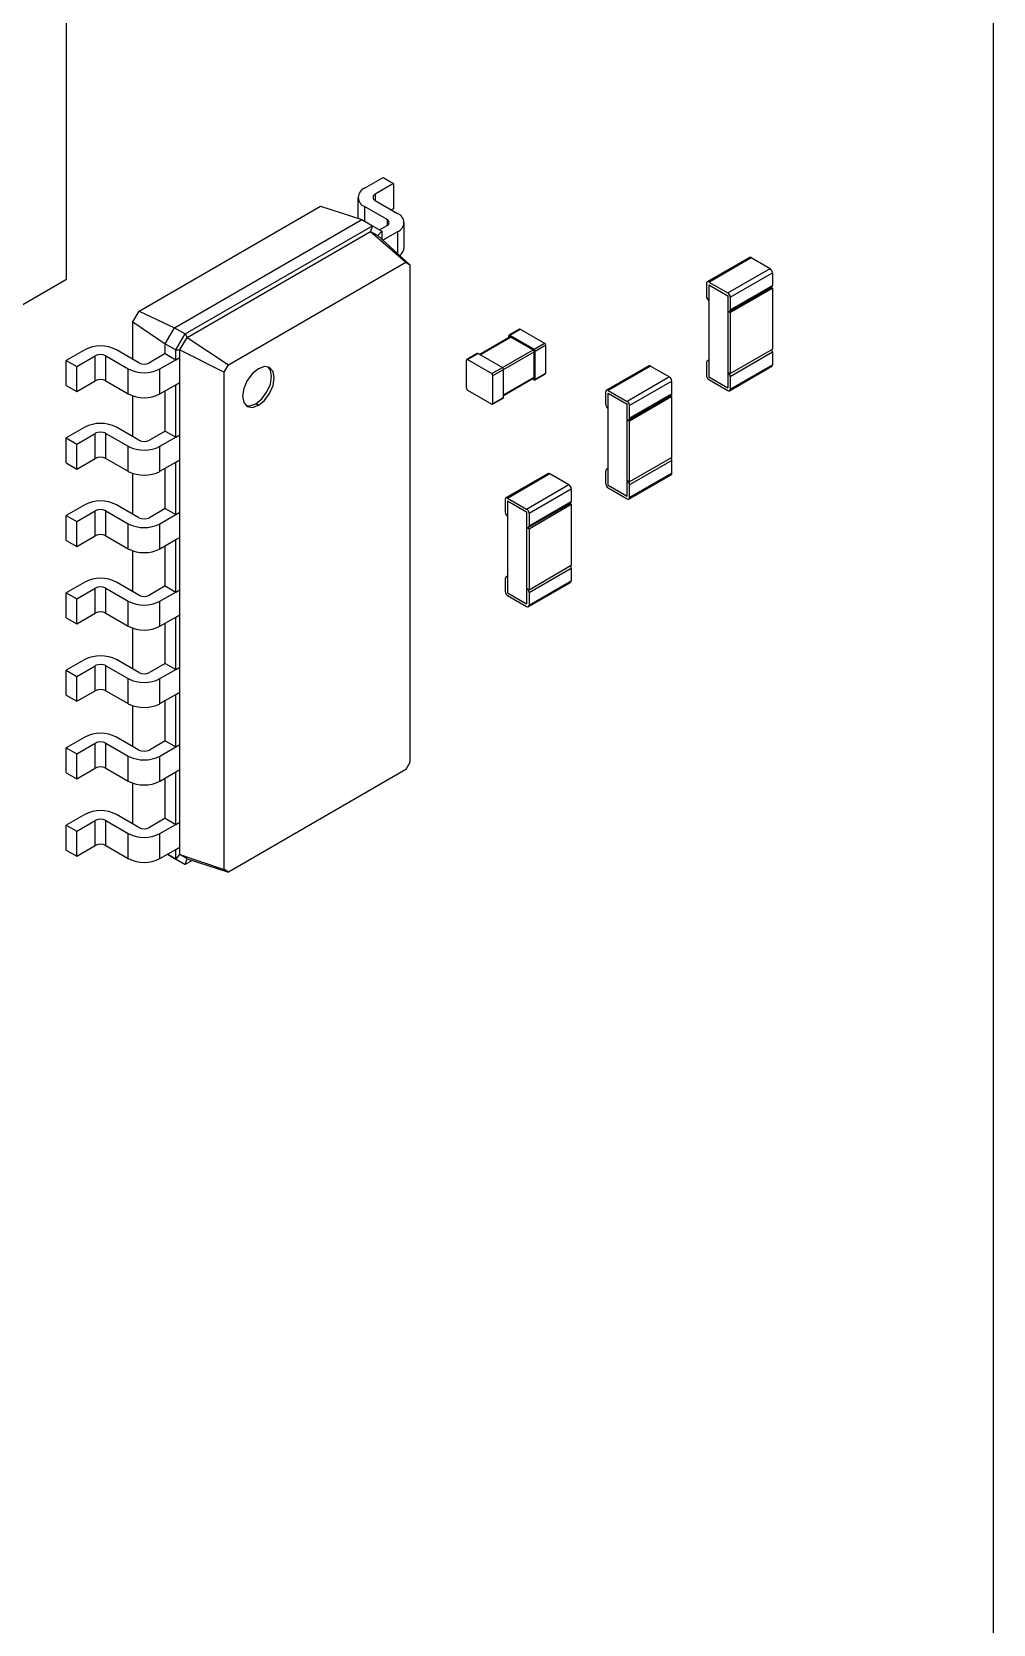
# Model space of a CAD drawing. Extents: x 340 to 677, y 434 to 562.
# Drawn here: x 356.82 to 369.69, y 510.65 to 531.97 of the extents above; entities that cross this region are included whole.
import ezdxf

# ---------------------------------------------------------------- set-up
doc = ezdxf.new("R2010")
doc.units = 0
doc.layers.get('0').update_dxf_attribs({"linetype": 'CONTINUOUS'})

msp = doc.modelspace()

# ---------------------------------------------------------------- linework, layer by layer
at = {"color": 7, "linetype": 'CONTINUOUS'}
for p, q in [((369.692, 550.687), (369.692, 491.578)), ((357.283, 528.663), (357.283, 538.053)), ((361.274, 529.88), (361.522, 530.023)), ((361.663, 529.942), (361.416, 529.799)), ((361.522, 530.023), (361.663, 529.942)), ((361.663, 529.942), (361.663, 529.607)), ((358.257, 528.236), (360.686, 529.639)), ((360.686, 529.639), (361.239, 529.46)), ((361.186, 529.758), (361.186, 529.477)), ((361.416, 529.799), (361.416, 529.717)), ((361.416, 529.717), (361.716, 529.544)), ((358.729, 528.011), (361.239, 529.46)), ((361.239, 529.46), (361.38, 529.378)), ((361.575, 529.462), (361.274, 529.635)), ((361.274, 529.635), (361.274, 529.44)), ((361.575, 529.462), (361.575, 529.38)), ((361.663, 529.607), (361.635, 529.591)), ((358.87, 527.929), (361.38, 529.378)), ((358.897, 527.883), (361.354, 529.302)), ((361.38, 529.378), (361.354, 529.302)), ((361.354, 529.302), (361.826, 528.889)), ((361.354, 529.302), (361.451, 529.246)), ((361.38, 529.378), (361.504, 529.307)), ((361.504, 529.307), (361.451, 529.246)), ((361.451, 529.246), (361.882, 528.856)), ((361.476, 529.323), (361.575, 529.38)), ((361.504, 529.307), (361.504, 529.198)), ((361.716, 529.299), (361.518, 529.185)), ((361.716, 529.299), (361.716, 529.006)), ((361.804, 529.086), (361.804, 529.421)), ((359.45, 527.517), (361.826, 528.889)), ((361.826, 528.889), (361.882, 528.856)), ((361.882, 528.856), (361.882, 522.193)), ((366.428, 528.954), (365.862, 528.627)), ((365.884, 528.625), (366.45, 528.951)), ((366.139, 528.478), (366.705, 528.804)), ((366.45, 528.951), (366.705, 528.804)), ((347.984, 523.295), (357.283, 528.663)), ((365.853, 528.606), (365.853, 528.435)), ((365.884, 528.625), (366.139, 528.478)), ((365.884, 528.588), (366.139, 528.441)), ((365.884, 528.588), (365.884, 528.38)), ((366.171, 528.423), (366.737, 528.749)), ((366.171, 528.251), (366.737, 528.578)), ((366.737, 528.749), (366.737, 528.578)), ((365.884, 528.38), (365.884, 527.563)), ((366.139, 528.441), (366.139, 528.233)), ((366.162, 528.231), (366.727, 528.557)), ((366.171, 528.215), (366.737, 528.541)), ((366.171, 528.423), (366.171, 528.251)), ((366.718, 528.552), (366.737, 528.541)), ((366.737, 528.541), (366.737, 527.725)), ((358.173, 528.092), (358.257, 528.236)), ((358.257, 528.236), (358.729, 528.011)), ((366.139, 528.233), (366.139, 527.416)), ((366.139, 528.233), (366.171, 528.215)), ((366.171, 528.215), (366.171, 527.398)), ((358.173, 528.092), (358.605, 527.797)), ((358.173, 527.588), (358.173, 528.092)), ((358.605, 527.797), (358.729, 528.011)), ((358.729, 528.011), (358.87, 527.929)), ((363.35, 527.995), (363.209, 527.913)), ((363.219, 527.912), (363.36, 527.994)), ((363.36, 527.994), (363.685, 527.806)), ((358.605, 527.797), (358.746, 527.715)), ((358.605, 527.666), (358.605, 527.797)), ((358.746, 527.715), (358.87, 527.929)), ((358.799, 527.715), (358.897, 527.883)), ((358.87, 527.929), (358.897, 527.883)), ((358.897, 527.883), (359.45, 527.517)), ((363.223, 527.889), (362.817, 527.654)), ((362.823, 527.651), (363.233, 527.888)), ((363.205, 527.878), (363.205, 527.904)), ((363.219, 527.912), (363.544, 527.725)), ((363.233, 527.888), (363.53, 527.716)), ((363.544, 527.725), (363.685, 527.806)), ((363.558, 527.7), (363.7, 527.782)), ((363.7, 527.406), (363.7, 527.782)), ((366.171, 527.398), (366.737, 527.725)), ((357.526, 527.717), (357.279, 527.574)), ((357.279, 527.574), (357.42, 527.492)), ((357.279, 527.239), (357.279, 527.574)), ((357.42, 527.492), (357.668, 527.635)), ((357.668, 527.301), (357.668, 527.635)), ((357.809, 527.635), (358.11, 527.462)), ((357.809, 527.301), (357.809, 527.635)), ((358.251, 527.543), (357.951, 527.717)), ((358.605, 527.666), (358.393, 527.543)), ((358.534, 527.462), (358.746, 527.584)), ((358.605, 527.666), (358.746, 527.584)), ((358.746, 527.715), (358.799, 527.715)), ((358.746, 527.584), (358.746, 527.715)), ((358.746, 527.584), (358.799, 527.615)), ((358.799, 527.715), (359.393, 527.419)), ((358.799, 527.615), (358.799, 527.715)), ((358.799, 527.28), (358.799, 527.615)), ((359.393, 527.419), (359.45, 527.517)), ((362.639, 527.202), (362.639, 527.578)), ((362.784, 527.668), (362.643, 527.587)), ((362.653, 527.586), (362.794, 527.667)), ((362.653, 527.586), (362.978, 527.398)), ((362.794, 527.667), (363.12, 527.48)), ((363.12, 527.48), (363.53, 527.716)), ((363.134, 527.455), (363.544, 527.692)), ((363.544, 527.349), (363.544, 527.692)), ((363.558, 527.324), (363.558, 527.7)), ((365.853, 527.545), (365.853, 527.373)), ((365.884, 527.579), (365.862, 527.566)), ((365.884, 527.563), (365.884, 527.355)), ((366.171, 527.361), (366.737, 527.688)), ((366.171, 527.19), (366.737, 527.516)), ((366.737, 527.688), (366.737, 527.516)), ((357.42, 527.158), (357.42, 527.492)), ((357.42, 527.158), (357.668, 527.301)), ((357.809, 527.301), (358.11, 527.127)), ((358.11, 527.127), (358.11, 527.462)), ((358.534, 527.127), (358.534, 527.462)), ((359.393, 520.756), (359.393, 527.419)), ((362.978, 527.398), (363.12, 527.48)), ((362.992, 527.374), (363.134, 527.455)), ((362.992, 526.998), (362.992, 527.374)), ((363.134, 527.08), (363.134, 527.455)), ((363.134, 527.112), (363.544, 527.349)), ((363.134, 527.105), (363.54, 527.34)), ((363.522, 527.329), (363.544, 527.316)), ((363.554, 527.315), (363.695, 527.397)), ((363.558, 527.324), (363.7, 527.406)), ((365.081, 527.502), (364.515, 527.176)), ((365.103, 527.5), (364.537, 527.174)), ((365.358, 527.353), (364.792, 527.027)), ((365.39, 527.298), (364.824, 526.971)), ((365.103, 527.5), (365.358, 527.353)), ((365.39, 527.127), (365.39, 527.298)), ((365.884, 527.355), (366.139, 527.208)), ((365.884, 527.318), (366.139, 527.171)), ((366.139, 527.416), (366.139, 527.208)), ((366.139, 527.416), (366.171, 527.398)), ((366.162, 527.169), (366.727, 527.496)), ((366.171, 527.361), (366.171, 527.19)), ((357.279, 527.239), (357.42, 527.158)), ((358.173, 526.551), (358.173, 527.099)), ((358.534, 527.127), (358.746, 527.249)), ((358.605, 526.629), (358.605, 527.168)), ((358.746, 527.249), (358.799, 527.28)), ((358.746, 526.547), (358.746, 527.249)), ((358.799, 526.578), (358.799, 527.28)), ((362.653, 527.178), (362.978, 526.99)), ((362.992, 526.998), (363.134, 527.08)), ((364.506, 526.984), (364.506, 527.155)), ((364.537, 527.174), (364.792, 527.027)), ((364.537, 527.137), (364.792, 526.99)), ((364.537, 526.929), (364.537, 527.137)), ((364.815, 526.779), (365.38, 527.106)), ((365.39, 527.127), (364.824, 526.8)), ((365.39, 527.09), (364.824, 526.763)), ((365.371, 527.101), (365.39, 527.09)), ((365.39, 526.273), (365.39, 527.09)), ((359.853, 526.974), (359.817, 526.994)), ((362.988, 526.989), (363.13, 527.07)), ((364.537, 526.112), (364.537, 526.929)), ((364.792, 526.782), (364.792, 526.99)), ((364.824, 526.8), (364.824, 526.971)), ((357.526, 526.68), (357.279, 526.537)), ((358.251, 526.506), (357.951, 526.68)), ((364.792, 525.965), (364.792, 526.782)), ((364.792, 526.782), (364.824, 526.763)), ((364.824, 525.947), (364.824, 526.763)), ((357.279, 526.537), (357.42, 526.455)), ((357.279, 526.202), (357.279, 526.537)), ((357.42, 526.455), (357.668, 526.598)), ((357.42, 526.121), (357.42, 526.455)), ((357.668, 526.263), (357.668, 526.598)), ((357.809, 526.598), (358.11, 526.425)), ((357.809, 526.263), (357.809, 526.598)), ((358.605, 526.629), (358.393, 526.506)), ((358.534, 526.425), (358.746, 526.547)), ((358.605, 526.629), (358.746, 526.547)), ((358.746, 526.547), (358.799, 526.578)), ((358.799, 526.243), (358.799, 526.578)), ((357.42, 526.121), (357.668, 526.263)), ((357.809, 526.263), (358.11, 526.09)), ((358.11, 526.09), (358.11, 526.425)), ((358.534, 526.09), (358.534, 526.425)), ((358.746, 526.212), (358.799, 526.243)), ((358.799, 525.541), (358.799, 526.243)), ((365.39, 526.273), (364.824, 525.947)), ((365.39, 526.237), (364.824, 525.91)), ((365.39, 526.065), (365.39, 526.237)), ((357.279, 526.202), (357.42, 526.121)), ((358.173, 525.514), (358.173, 526.062)), ((358.534, 526.09), (358.746, 526.212)), ((358.605, 525.592), (358.605, 526.131)), ((358.746, 525.51), (358.746, 526.212)), ((363.734, 526.061), (363.168, 525.734)), ((363.19, 525.732), (363.756, 526.059)), ((363.756, 526.059), (364.011, 525.912)), ((364.506, 525.922), (364.506, 526.094)), ((364.537, 526.127), (364.515, 526.114)), ((364.537, 525.904), (364.537, 526.112)), ((364.815, 525.718), (365.38, 526.044)), ((365.39, 526.065), (364.824, 525.738)), ((363.445, 525.585), (364.011, 525.912)), ((363.477, 525.53), (364.042, 525.857)), ((364.042, 525.857), (364.042, 525.685)), ((364.537, 525.904), (364.792, 525.757)), ((364.537, 525.867), (364.792, 525.72)), ((364.792, 525.757), (364.792, 525.965)), ((364.792, 525.965), (364.824, 525.947)), ((364.824, 525.738), (364.824, 525.91)), ((357.526, 525.643), (357.279, 525.5)), ((358.251, 525.469), (357.951, 525.643)), ((358.605, 525.592), (358.393, 525.469)), ((358.605, 525.592), (358.746, 525.51)), ((363.159, 525.714), (363.159, 525.542)), ((363.19, 525.732), (363.445, 525.585)), ((363.19, 525.695), (363.445, 525.549)), ((363.19, 525.695), (363.19, 525.487)), ((363.467, 525.338), (364.033, 525.665)), ((363.477, 525.359), (364.042, 525.685)), ((363.477, 525.322), (364.042, 525.648)), ((364.024, 525.659), (364.042, 525.648)), ((364.042, 525.648), (364.042, 524.832)), ((357.279, 525.5), (357.42, 525.418)), ((357.279, 525.165), (357.279, 525.5)), ((357.42, 525.418), (357.668, 525.561)), ((357.42, 525.084), (357.42, 525.418)), ((357.668, 525.226), (357.668, 525.561)), ((357.809, 525.561), (358.11, 525.388)), ((357.809, 525.226), (357.809, 525.561)), ((358.11, 525.053), (358.11, 525.388)), ((358.534, 525.388), (358.746, 525.51)), ((358.534, 525.053), (358.534, 525.388)), ((358.746, 525.51), (358.799, 525.541)), ((358.799, 525.206), (358.799, 525.541)), ((363.19, 525.487), (363.19, 524.671)), ((363.445, 525.549), (363.445, 525.34)), ((363.477, 525.53), (363.477, 525.359)), ((357.279, 525.165), (357.42, 525.084)), ((357.42, 525.084), (357.668, 525.226)), ((357.809, 525.226), (358.11, 525.053)), ((358.534, 525.053), (358.746, 525.175)), ((358.746, 525.175), (358.799, 525.206)), ((358.746, 524.473), (358.746, 525.175)), ((358.799, 524.504), (358.799, 525.206)), ((363.445, 525.34), (363.445, 524.524)), ((363.445, 525.34), (363.477, 525.322)), ((363.477, 525.322), (363.477, 524.505)), ((358.173, 524.477), (358.173, 525.025)), ((358.605, 524.555), (358.605, 525.094)), ((363.477, 524.505), (364.042, 524.832)), ((363.477, 524.469), (364.042, 524.795)), ((364.042, 524.795), (364.042, 524.624)), ((357.526, 524.606), (357.279, 524.463)), ((357.42, 524.381), (357.668, 524.524)), ((357.668, 524.189), (357.668, 524.524)), ((357.809, 524.524), (358.11, 524.351)), ((357.809, 524.189), (357.809, 524.524)), ((358.251, 524.432), (357.951, 524.606)), ((358.605, 524.555), (358.393, 524.432)), ((358.605, 524.555), (358.746, 524.473)), ((363.159, 524.652), (363.159, 524.481)), ((363.19, 524.686), (363.168, 524.673)), ((363.19, 524.671), (363.19, 524.462)), ((363.445, 524.524), (363.445, 524.316)), ((363.445, 524.524), (363.477, 524.505)), ((363.467, 524.277), (364.033, 524.603)), ((363.477, 524.297), (364.042, 524.624)), ((357.279, 524.463), (357.42, 524.381)), ((357.279, 524.128), (357.279, 524.463)), ((357.42, 524.047), (357.42, 524.381)), ((358.11, 524.016), (358.11, 524.351)), ((358.534, 524.351), (358.746, 524.473)), ((358.534, 524.016), (358.534, 524.351)), ((358.746, 524.473), (358.799, 524.504)), ((358.799, 524.169), (358.799, 524.504)), ((363.19, 524.462), (363.445, 524.316)), ((363.19, 524.426), (363.445, 524.279)), ((363.477, 524.469), (363.477, 524.297)), ((357.279, 524.128), (357.42, 524.047)), ((357.42, 524.047), (357.668, 524.189)), ((357.809, 524.189), (358.11, 524.016)), ((358.534, 524.016), (358.746, 524.138)), ((358.746, 524.138), (358.799, 524.169)), ((358.746, 523.436), (358.746, 524.138)), ((358.799, 523.467), (358.799, 524.169)), ((358.173, 523.44), (358.173, 523.988)), ((358.605, 523.518), (358.605, 524.057)), ((357.526, 523.569), (357.279, 523.426)), ((357.42, 523.344), (357.668, 523.487)), ((357.668, 523.152), (357.668, 523.487)), ((357.809, 523.487), (358.11, 523.314)), ((357.809, 523.152), (357.809, 523.487)), ((358.251, 523.395), (357.951, 523.569)), ((358.605, 523.518), (358.393, 523.395)), ((358.605, 523.518), (358.746, 523.436)), ((358.746, 523.436), (358.799, 523.467)), ((358.799, 523.132), (358.799, 523.467)), ((357.279, 523.426), (357.42, 523.344)), ((357.279, 523.091), (357.279, 523.426)), ((357.42, 523.01), (357.42, 523.344)), ((358.11, 522.979), (358.11, 523.314)), ((358.534, 523.314), (358.746, 523.436)), ((358.534, 522.979), (358.534, 523.314)), ((357.279, 523.091), (357.42, 523.01)), ((357.42, 523.01), (357.668, 523.152)), ((357.809, 523.152), (358.11, 522.979)), ((358.534, 522.979), (358.746, 523.101)), ((358.746, 523.101), (358.799, 523.132)), ((358.746, 522.399), (358.746, 523.101)), ((358.799, 522.43), (358.799, 523.132)), ((358.173, 522.403), (358.173, 522.951)), ((358.605, 522.481), (358.605, 523.02)), ((357.526, 522.532), (357.279, 522.389)), ((357.279, 522.389), (357.42, 522.307)), ((357.279, 522.054), (357.279, 522.389)), ((357.42, 522.307), (357.668, 522.45)), ((357.668, 522.115), (357.668, 522.45)), ((357.809, 522.45), (358.11, 522.277)), ((357.809, 522.115), (357.809, 522.45)), ((358.251, 522.358), (357.951, 522.532)), ((358.605, 522.481), (358.393, 522.358)), ((358.534, 522.277), (358.746, 522.399)), ((358.605, 522.481), (358.746, 522.399)), ((358.746, 522.399), (358.799, 522.43)), ((358.799, 522.095), (358.799, 522.43)), ((357.42, 521.973), (357.42, 522.307)), ((358.11, 521.942), (358.11, 522.277)), ((358.534, 521.942), (358.534, 522.277)), ((361.882, 522.193), (361.826, 522.095)), ((357.279, 522.054), (357.42, 521.973)), ((357.42, 521.973), (357.668, 522.115)), ((357.809, 522.115), (358.11, 521.942)), ((358.534, 521.942), (358.746, 522.064)), ((358.605, 521.444), (358.605, 521.983)), ((358.746, 522.064), (358.799, 522.095)), ((358.746, 521.362), (358.746, 522.064)), ((358.799, 521.393), (358.799, 522.095)), ((361.826, 522.095), (359.45, 520.723)), ((358.173, 521.368), (358.173, 521.914)), ((357.526, 521.495), (357.279, 521.352)), ((357.279, 521.352), (357.42, 521.27)), ((357.279, 521.017), (357.279, 521.352)), ((357.42, 521.27), (357.668, 521.413)), ((357.668, 521.078), (357.668, 521.413)), ((357.809, 521.413), (358.11, 521.24)), ((357.809, 521.078), (357.809, 521.413)), ((358.251, 521.321), (357.951, 521.495)), ((358.173, 521.368), (358.179, 521.363)), ((358.605, 521.444), (358.393, 521.321)), ((358.534, 521.24), (358.746, 521.362)), ((358.605, 521.444), (358.746, 521.362)), ((358.746, 521.362), (358.799, 521.393)), ((358.799, 521.058), (358.799, 521.393)), ((357.42, 520.936), (357.42, 521.27)), ((358.11, 520.905), (358.11, 521.24)), ((358.534, 520.905), (358.534, 521.24)), ((357.279, 521.017), (357.42, 520.936)), ((357.42, 520.936), (357.668, 521.078)), ((357.809, 521.078), (358.11, 520.905)), ((358.534, 520.905), (358.746, 521.027)), ((358.633, 520.962), (358.746, 520.897)), ((358.729, 520.907), (358.633, 520.962)), ((358.729, 520.907), (358.87, 520.825)), ((358.746, 521.027), (358.799, 521.058)), ((358.746, 520.897), (358.746, 521.027)), ((358.746, 520.897), (358.799, 520.958)), ((358.87, 520.825), (358.746, 520.897)), ((358.799, 520.958), (358.799, 521.058)), ((358.799, 520.958), (359.393, 520.756)), ((358.897, 520.902), (358.799, 520.958)), ((358.87, 520.825), (358.897, 520.902)), ((358.897, 520.902), (359.45, 520.723)), ((358.965, 520.88), (358.87, 520.825)), ((359.45, 520.723), (359.393, 520.756))]:
    msp.add_line(p, q, dxfattribs=at)
at = {"color": 7, "linetype": 'CONTINUOUS', "flags": 128}
for points in [[(359.853, 526.974), (359.934, 527.039), (360.003, 527.132), (360.049, 527.238), (360.065, 527.341), (360.049, 527.426), (360.003, 527.479), (359.934, 527.492), (359.853, 527.464), (359.772, 527.398), (359.703, 527.306), (359.657, 527.2), (359.641, 527.096), (359.657, 527.012), (359.703, 526.959), (359.772, 526.946), (359.853, 526.974)], [(359.817, 526.994), (359.899, 527.06), (359.967, 527.153), (360.013, 527.259), (360.03, 527.362), (360.013, 527.446), (359.984, 527.487)], [(359.686, 526.971), (359.736, 526.966), (359.817, 526.994)]]:
    msp.add_lwpolyline(points, dxfattribs=at)
at = {"color": 7, "linetype": 'CONTINUOUS'}
for centre, radius, start, end in [((361.321, 529.758), 0.131, 110.7834, 249.2166), ((361.431, 529.758), 0.0437, 110.7834, 249.2166), ((361.559, 529.421), 0.0437, 290.7834, 69.2166), ((361.67, 529.421), 0.131, 290.7834, 69.2166), ((361.665, 529.097), 0.14, 304.6745, 355.4479), ((366.437, 528.933), 0.0226, 54.3818, 114.314), ((366.667, 528.746), 0.0692, 2.6055, 57.3945), ((365.872, 528.61), 0.0197, 50.7967, 189.214), ((366.714, 528.576), 0.0226, 305.698, 5.6204), ((365.922, 528.438), 0.0692, 182.6055, 237.3945), ((366.102, 528.42), 0.0692, 2.6055, 57.3945), ((366.151, 528.248), 0.0197, 230.7967, 9.214), ((363.354, 527.986), 0.0101, 54.3818, 114.314), ((357.739, 527.308), 0.461, 62.6097, 117.3903), ((363.213, 527.906), 0.00873, 50.7967, 189.214), ((363.227, 527.88), 0.0101, 54.3818, 114.314), ((363.527, 527.699), 0.0307, 2.6055, 57.3945), ((363.669, 527.78), 0.0307, 2.6055, 57.3945), ((366.672, 527.686), 0.0649, 1.9565, 31.1437), ((357.739, 527.499), 0.154, 62.6097, 117.3903), ((358.322, 527.68), 0.154, 242.6097, 297.3903), ((362.647, 527.579), 0.00873, 50.7967, 189.214), ((362.789, 527.659), 0.0101, 54.3818, 114.314), ((363.513, 527.691), 0.0307, 2.6055, 57.3945), ((365.872, 527.548), 0.0197, 50.7967, 189.214), ((366.714, 527.514), 0.0226, 305.698, 5.6204), ((357.739, 527.164), 0.154, 62.6097, 117.3903), ((358.322, 527.871), 0.461, 242.6097, 297.3903), ((362.962, 527.372), 0.0307, 2.6055, 57.3945), ((363.103, 527.454), 0.0307, 2.6055, 57.3945), ((363.534, 527.348), 0.0101, 305.698, 5.6204), ((363.549, 527.323), 0.00873, 230.7967, 9.214), ((363.69, 527.405), 0.0101, 305.698, 5.6204), ((365.09, 527.482), 0.0226, 54.3818, 114.314), ((365.32, 527.295), 0.0692, 2.6055, 57.3945), ((365.922, 527.377), 0.0692, 182.6055, 237.3945), ((366.102, 527.358), 0.0692, 2.6055, 57.3945), ((358.322, 527.536), 0.461, 242.6097, 297.3903), ((362.67, 527.203), 0.0307, 182.6055, 237.3945), ((363.124, 527.079), 0.0101, 305.698, 5.6204), ((364.525, 527.158), 0.0197, 50.7967, 189.214), ((365.367, 527.124), 0.0226, 305.698, 5.6204), ((366.151, 527.187), 0.0197, 230.7967, 9.214), ((362.984, 526.997), 0.00873, 230.7967, 9.214), ((364.575, 526.987), 0.0692, 182.6055, 237.3945), ((364.755, 526.968), 0.0692, 2.6055, 57.3945), ((357.739, 526.271), 0.461, 62.6097, 117.3903), ((364.804, 526.797), 0.0197, 230.7967, 9.214), ((357.739, 526.462), 0.154, 62.6097, 117.3903), ((358.322, 526.643), 0.154, 242.6097, 297.3903), ((357.739, 526.127), 0.154, 62.6097, 117.3903), ((358.322, 526.834), 0.461, 242.6097, 297.3903), ((365.325, 526.234), 0.0649, 1.9565, 31.1437), ((358.322, 526.499), 0.461, 242.6097, 297.3903), ((363.743, 526.04), 0.0226, 54.3818, 114.314), ((364.525, 526.097), 0.0197, 50.7967, 189.214), ((365.367, 526.063), 0.0226, 305.698, 5.6204), ((363.973, 525.854), 0.0692, 2.6055, 57.3945), ((364.575, 525.925), 0.0692, 182.6055, 237.3945), ((364.755, 525.907), 0.0692, 2.6055, 57.3945), ((357.739, 525.233), 0.461, 62.6097, 117.3903), ((363.178, 525.717), 0.0197, 50.7967, 189.214), ((364.02, 525.683), 0.0226, 305.698, 5.6204), ((364.804, 525.735), 0.0197, 230.7967, 9.214), ((357.739, 525.425), 0.154, 62.6097, 117.3903), ((358.322, 525.797), 0.461, 242.6097, 297.3903), ((358.322, 525.606), 0.154, 242.6097, 297.3903), ((363.228, 525.546), 0.0692, 182.6055, 237.3945), ((363.408, 525.527), 0.0692, 2.6055, 57.3945), ((357.739, 525.09), 0.154, 62.6097, 117.3903), ((363.457, 525.356), 0.0197, 230.7967, 9.214), ((358.322, 525.462), 0.461, 242.6097, 297.3903), ((363.978, 524.793), 0.0649, 1.9565, 31.1437), ((357.739, 524.196), 0.461, 62.6097, 117.3903), ((357.739, 524.388), 0.154, 62.6097, 117.3903), ((363.178, 524.655), 0.0197, 50.7967, 189.214), ((363.408, 524.465), 0.0692, 2.6055, 57.3945), ((364.02, 524.622), 0.0226, 305.698, 5.6204), ((358.322, 524.76), 0.461, 242.6097, 297.3903), ((358.322, 524.569), 0.154, 242.6097, 297.3903), ((363.228, 524.484), 0.0692, 182.6055, 237.3945), ((357.739, 524.053), 0.154, 62.6097, 117.3903), ((363.457, 524.294), 0.0197, 230.7967, 9.214), ((358.322, 524.425), 0.461, 242.6097, 297.3903), ((357.739, 523.159), 0.461, 62.6097, 117.3903), ((357.739, 523.351), 0.154, 62.6097, 117.3903), ((358.322, 523.723), 0.461, 242.6097, 297.3903), ((358.322, 523.532), 0.154, 242.6097, 297.3903), ((357.739, 523.016), 0.154, 62.6097, 117.3903), ((358.322, 523.388), 0.461, 242.6097, 297.3903), ((357.739, 522.122), 0.461, 62.6097, 117.3903), ((357.739, 522.314), 0.154, 62.6097, 117.3903), ((358.322, 522.686), 0.461, 242.6097, 297.3903), ((358.322, 522.495), 0.154, 242.6097, 297.3903), ((357.739, 521.979), 0.154, 62.6097, 117.3903), ((358.322, 522.351), 0.461, 242.6097, 297.3903), ((357.739, 521.085), 0.461, 62.6097, 117.3903), ((357.739, 521.277), 0.154, 62.6097, 117.3903), ((358.322, 521.458), 0.154, 242.6097, 297.3903), ((358.322, 521.649), 0.461, 242.6097, 297.3903), ((357.739, 520.942), 0.154, 62.6097, 117.3903), ((358.322, 521.314), 0.461, 242.6097, 297.3903)]:
    msp.add_arc(centre, radius, start, end, dxfattribs=at)

doc.saveas('drawing.dxf')
